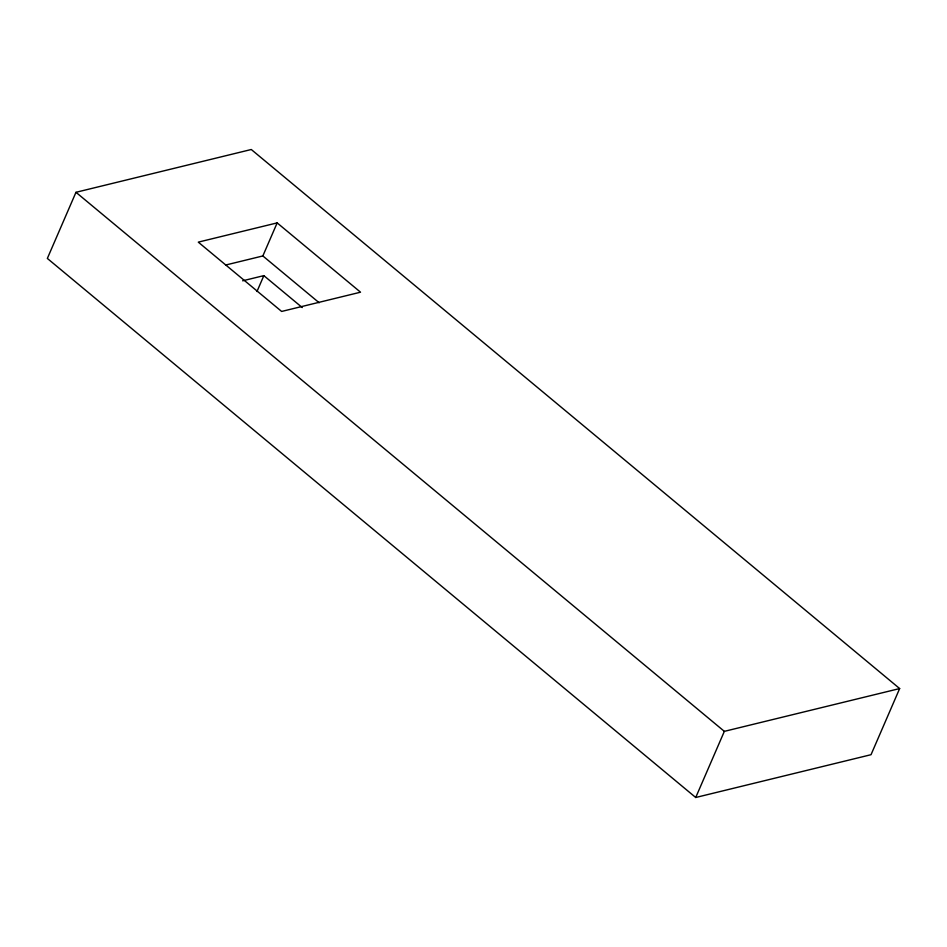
<?xml version="1.0" encoding="UTF-8"?>
<svg xmlns="http://www.w3.org/2000/svg" width="947" height="947" viewBox="0 0 947 947"><rect width="100%" height="100%" fill="white"/><g stroke="black" fill="none" stroke-linecap="round" stroke-linejoin="round"><path stroke-width="1.42" d="M75.973 192.3L47.35 258.436L695.725 797.492L871.027 754.7L899.65 688.564L251.275 149.508L75.973 192.3L724.348 731.356L899.65 688.564M225.564 265.053L262.852 255.95L277.163 222.888L360.535 292.197L281.638 311.445L198.278 242.136L277.163 222.888M256.98 291.51L263.846 275.636L302.259 307.562M695.725 797.492L724.348 731.356M242.645 280.809L263.846 275.636M262.852 255.95L319.186 302.78"/></g></svg>
